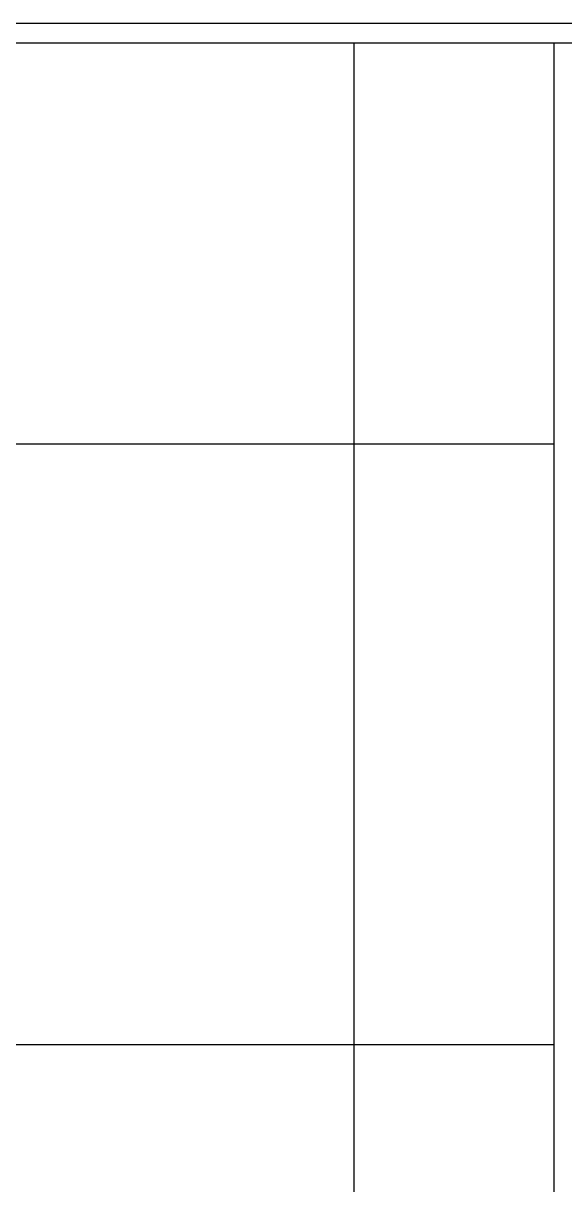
# Model space of a CAD drawing. Header units: millimetres. Extents: x 18456 to 179493, y -203649 to 469211.
# Drawn here: x 150903 to 151174, y 49986 to 50566 of the extents above; entities that cross this region are included whole.
import ezdxf

# ---------------------------------------------------------------- set-up
doc = ezdxf.new("R2010")
doc.units = ezdxf.units.MM
for name, color, linetype, true_color in [('X-평면도(기본형)$0$FIN', 9, 'Continuous', 0x808080), ('X-평면도(기본형)$0$FUR', 6, 'Continuous', 0xff00ff), ('X-평면도(기본형)$0$MC', 7, 'Continuous', 0x7f7fff), ('X-평면도(기본형)$0$TIL', 5, 'Continuous', 0x0000ff)]:
    doc.layers.add(name, color=color, linetype=linetype, true_color=true_color)

# ---------------------------------------------------------------- blocks, each defined once
blk = doc.blocks.new('X-평면도(기본형)$0$BA23502100')
at = {"layer": 'X-평면도(기본형)$0$FUR'}
blk.add_line((0, 450), (1180, 450), dxfattribs=at)
at = {"layer": 'X-평면도(기본형)$0$MC'}
blk.add_lwpolyline([(500, 2350), (1700, 2350), (1700, 1450), (2100, 1450), (2100, 0), (0, 0), (0, 1450), (500, 1450)], close=True, dxfattribs=at)
at = {"layer": 'X-평면도(기본형)$0$TIL'}
for p, q in [((500, 815.77), (500, 450)), ((200, 799.91), (200, 450)), ((0, 550), (1180, 550))]:
    blk.add_line(p, q, dxfattribs=at)

msp = doc.modelspace()

# ---------------------------------------------------------------- linework, layer by layer
at = {"layer": 'X-평면도(기본형)$0$FIN'}
msp.add_line((150158.63, 50566.08), (151628.63, 50566.08), dxfattribs=at)

# ---------------------------------------------------------------- block references
at = {"layer": 'X-평면도(기본형)$0$TIL', "xscale": -1, "rotation": 90}
msp.add_blockref('X-평면도(기본형)$0$BA23502100', (151618.63, 50556.08), dxfattribs=at)

doc.saveas('drawing.dxf')
